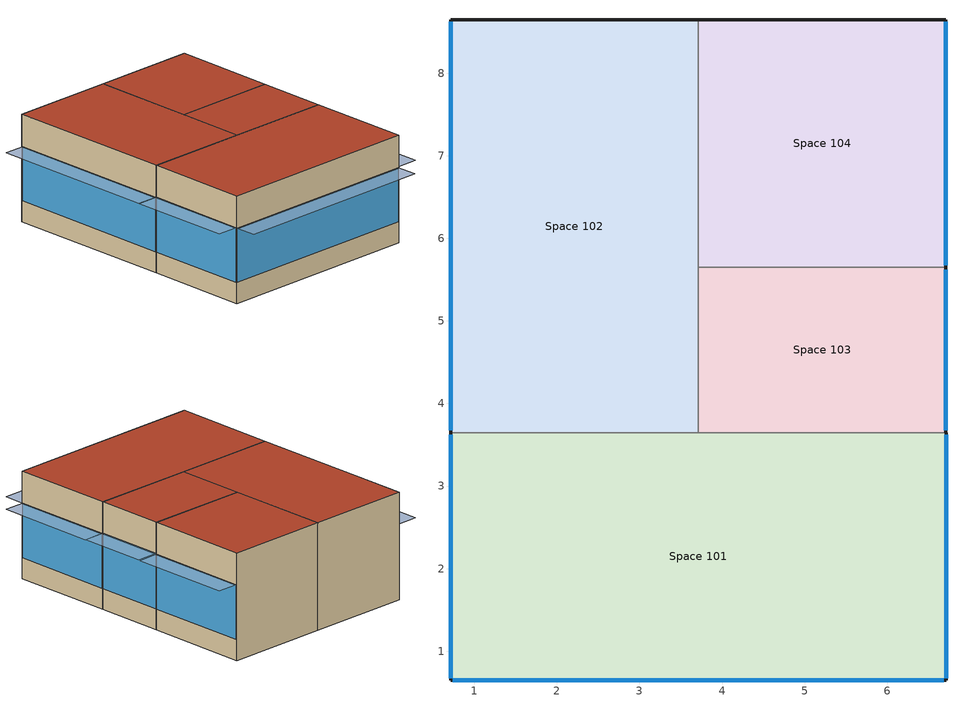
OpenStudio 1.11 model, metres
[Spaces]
Space 101
 floor ground: 6.71,3.65 6.71,0.65 0.71,0.65 0.71,3.65 z0
 wall outside: 0.71,3.65 0.71,0.65 6.71,0.65 6.71,3.65 z0:3.05
 wall to Space 102: 3.71,3.65 0.71,3.65 z0:3.05
 wall to Space 103: 6.71,3.65 3.71,3.65 z0:3.05
 window: 0.74,0.65 6.69,0.65 z0.6:2.14; 0.71,3.62 0.71,0.67 / 6.71,0.67 6.71,3.62 z0.6:2.15
 roof outside: 6.71,0.65 6.71,3.65 0.71,3.65 0.71,0.65 z3.05
Space 102
 floor ground: 3.71,8.65 3.71,3.65 0.71,3.65 0.71,8.65 z0
 wall outside: 3.71,8.65 0.71,8.65 0.71,3.65 z0:3.05
 wall to Space 104: 3.71,5.65 3.71,8.65 z0:3.05
 wall to Space 103: 3.71,3.65 3.71,5.65 z0:3.05
 window: 0.71,8.62 0.71,3.67 z0.6:2.14
 roof outside: 3.71,3.65 3.71,8.65 0.71,8.65 0.71,3.65 z3.05
Space 103
 floor ground: 6.71,5.65 6.71,3.65 3.71,3.65 3.71,5.65 z0
 wall outside: 6.71,3.65 6.71,5.65 z0:3.05
 wall to Space 104: 6.71,5.65 3.71,5.65 z0:3.05
 window: 6.71,3.67 6.71,5.62 z0.6:2.16
 roof outside: 6.71,3.65 6.71,5.65 3.71,5.65 3.71,3.65 z3.05
Space 104
 floor ground: 6.71,8.65 6.71,5.65 3.71,5.65 3.71,8.65 z0
 wall outside: 6.71,5.65 6.71,8.65 3.71,8.65 z0:3.05
 window: 6.71,5.67 6.71,8.62 z0.6:2.15
 roof outside: 6.71,5.65 6.71,8.65 3.71,8.65 3.71,5.65 z3.05
shading: 7.34,3.67 7.34,5.62 6.71,5.62 6.71,3.67 z2.16; 0.71,3.67 0.71,8.62 0.1,8.62 0.1,3.67 z2.14; 6.69,0.03 6.69,0.65 0.74,0.65 0.74,0.03 z2.14; 7.33,5.67 7.33,8.62 6.71,8.62 6.71,5.67 z2.15; 7.33,0.67 7.33,3.62 6.71,3.62 6.71,0.67 z2.15; 0.71,0.67 0.71,3.62 0.09,3.62 0.09,0.67 z2.15
[Building]
Building 1: Space Type=189.1-2009 - Office - OpenOffice - CZ4-8; Default Construction Set=189.1-2009 - CZ5 - Office
[Site]
Lecce: Latitude {deg}=40.23; Longitude {deg}=18.15; Time Zone {hr}=1; Elevation {m}=48
[ClimateZones]
Climate Zone Institution Name 1=ASHRAE; Climate Zone Document Name 1=ANSI/ASHRAE Standard 169; Climate Zone Document Year 1=2006; Climate Zone Institution Name 2=CEC; Climate Zone Document Name 2=California Climate Zone Descriptions; Climate Zone Document Year 2=1995
[SizingPeriod:DesignDay] Sky Clearness=0; Rain Indicator=0; Snow Indicator=0; Day of Month=21; Daylight Saving Time Indicator=0; Dry-Bulb Temperature Range Modifier Type=DefaultMultipliers
Name | Maximum Dry-Bulb Temperature {C} | Daily Dry-Bulb Temperature Range {deltaC} | Humidity Indicating Conditions at Maximum Dry-Bulb | Barometric Pressure {Pa} | Wind Speed {m/s} | Wind Direction {deg} | Month | Day Type | Humidity Indicating Type | Solar Model Indicator | ASHRAE Taub | ASHRAE Taud
Calgary Int'l Ann Clg .4% Condns Enth=>MDB | 25.6 | 12.3 | 52700 | 88963 | 4.6 | 160 | 7 | SummerDesignDay | Enthalpy | ASHRAETau | 0.341 | 2.408
Calgary Int'l Ann Clg .4% Condns WB=>MDB | 25.4 | 12.3 | 17.3 | 88963 | 4.6 | 160 | 7 | SummerDesignDay | Wetbulb | ASHRAETau | 0.341 | 2.408
Calgary Int'l Ann Htg Wind 99.6% Condns WS=>MCDB | 3.7 | 0 | 3.7 | 88963 | 14.1 | 0 | 1 | WinterDesignDay | Wetbulb | ASHRAEClearSky
Calgary Int'l Ann Clg .4% Condns DP=>MDB | 20.1 | 12.3 | 14.3 | 88963 | 4.6 | 160 | 7 | SummerDesignDay | Dewpoint | ASHRAETau | 0.341 | 2.408
Calgary Int'l Ann Htg 99.6% Condns DB | -29.1 | 0 | -29.1 | 88963 | 2.9 | 0 | 1 | WinterDesignDay | Wetbulb | ASHRAEClearSky
Calgary Int'l Ann Clg .4% Condns DB=>MWB | 28.6 | 12.3 | 15.7 | 88963 | 4.6 | 160 | 7 | SummerDesignDay | Wetbulb | ASHRAETau | 0.341 | 2.408
Calgary Int'l Ann Hum_n 99.6% Condns DP=>MCDB | -29 | 0 | -34.5 | 88963 | 2.9 | 0 | 1 | WinterDesignDay | Dewpoint | ASHRAEClearSky
BOGOTA Ann Htg 99.6% Condns DB | 2.8 | 0 | 2.8 | 74233 | 0.4 | 320 | 1 | WinterDesignDay | Wetbulb | ASHRAEClearSky
BOGOTA Ann Clg .4% Condns Enth=>MDB | 19.2 | 9.4 | 53600 | 74233 | 4.3 | 90 | 5 | SummerDesignDay | Enthalpy | ASHRAETau | 0.339 | 2.455
BOGOTA Ann Hum_n 99.6% Condns DP=>MCDB | 5.8 | 0 | 1.6 | 74233 | 0.4 | 320 | 1 | WinterDesignDay | Dewpoint | ASHRAEClearSky
BOGOTA Ann Htg Wind 99.6% Condns WS=>MCDB | 17.9 | 0 | 17.9 | 74233 | 10.8 | 320 | 1 | WinterDesignDay | Wetbulb | ASHRAEClearSky
BOGOTA Ann Clg .4% Condns DB=>MWB | 21.2 | 9.4 | 13.6 | 74233 | 4.3 | 90 | 5 | SummerDesignDay | Wetbulb | ASHRAETau | 0.339 | 2.455
BOGOTA Ann Clg .4% Condns DP=>MDB | 17 | 9.4 | 14.2 | 74233 | 4.3 | 90 | 5 | SummerDesignDay | Dewpoint | ASHRAETau | 0.339 | 2.455
BOGOTA Ann Clg .4% Condns WB=>MDB | 19 | 9.4 | 15.4 | 74233 | 4.3 | 90 | 5 | SummerDesignDay | Wetbulb | ASHRAETau | 0.339 | 2.455
Lecce Ann Clg .4% Condns DP=>MDB | 27.7 | 12.5 | 24.8 | 100750 | 4 | 30 | 7 | SummerDesignDay | Dewpoint | ASHRAETau | 0.462 | 2.014
Lecce Ann Hum_n 99.6% Condns DP=>MCDB | 4.6 | 0 | -4.9 | 100750 | 2.1 | 320 | 2 | WinterDesignDay | Dewpoint | ASHRAEClearSky
Lecce Ann Clg .4% Condns DB=>MWB | 35.2 | 12.5 | 23 | 100750 | 4 | 30 | 7 | SummerDesignDay | Wetbulb | ASHRAETau | 0.462 | 2.014
Lecce Ann Htg 99.6% Condns DB | -0.8 | 0 | -0.8 | 100750 | 2.1 | 320 | 2 | WinterDesignDay | Wetbulb | ASHRAEClearSky
Lecce Ann Htg Wind 99.6% Condns WS=>MCDB | 13 | 0 | 13 | 100750 | 15.7 | 320 | 2 | WinterDesignDay | Wetbulb | ASHRAEClearSky
Lecce Ann Clg .4% Condns Enth=>MDB | 31.2 | 12.5 | 79700 | 100750 | 4 | 30 | 7 | SummerDesignDay | Enthalpy | ASHRAETau | 0.462 | 2.014
Lecce Ann Clg .4% Condns WB=>MDB | 30.8 | 12.5 | 25.8 | 100750 | 4 | 30 | 7 | SummerDesignDay | Wetbulb | ASHRAETau | 0.462 | 2.014
[DefaultConstructionSet] Interior Partition Construction=Interior Partition
Name | Default Exterior Surface Constructions | Default Interior Surface Constructions | Default Ground Contact Surface Constructions | Default Exterior SubSurface Constructions | Default Interior SubSurface Constructions
189.1-2009 - CZ1 - Office | Default Surface Constructions 1 | Default Surface Constructions 2 | Default Surface Constructions 3 | Default Sub Surface Constructions 1 | Default Sub Surface Constructions 2
189.1-2009 - CZ5 - Office | Default Surface Constructions 13 | Default Surface Constructions 14 | Default Surface Constructions 15 | Default Sub Surface Constructions 9 | Default Sub Surface Constructions 10
[DefaultSurfaceConstructions]
Name | Floor Construction | Wall Construction | Roof Ceiling Construction
Default Surface Constructions 1 | ExtSlabCarpet 4in ClimateZone 1-8 | ASHRAE 189.1-2009 Ext Wall Modified LC | ASHRAE 189.1-2009 Ext Roof Modified LC
Default Surface Constructions 2; Default Surface Constructions 14 | Interior Floor | Interior Wall | Interior Ceiling
Default Surface Constructions 3; Default Surface Constructions 15 | ExtSlabCarpet 4in ClimateZone 1-8 | ExtSlabCarpet 4in ClimateZone 1-8 | ExtSlabCarpet 4in ClimateZone 1-8
Default Surface Constructions 13 | ExtSlabCarpet 4in ClimateZone 1-8 | ASHRAE 189.1-2009 ExtWall Mass ClimateZone 5 | ASHRAE 189.1-2009 ExtRoof IEAD ClimateZone 2-5
[Construction]
ExtSlabCarpet 4in ClimateZone 1-8: MAT-CC05 4 HW CONCRETE, CP02 CARPET PAD
Interior Floor: F16 Acoustic tile, F05 Ceiling air space resistance, M11 100mm lightweight concrete
Interior Wall: G01a 19mm gypsum board, F04 Wall air space resistance, G01a 19mm gypsum board
Interior Ceiling: M11 100mm lightweight concrete, F05 Ceiling air space resistance, F16 Acoustic tile
ASHRAE 189.1-2009 ExtWindow ClimateZone 1: Theoretical Glass [167]
Exterior Door: F08 Metal surface, I01 25mm insulation board
Interior Window: Clear 3mm
Interior Door; Interior Partition: G05 25mm wood
ASHRAE 189.1-2009 ExtRoof IEAD ClimateZone 2-5: Roof Membrane, Roof Insulation [21], Metal Decking
ASHRAE 189.1-2009 ExtWindow ClimateZone 4-5: Theoretical Glass [207]
ASHRAE 189.1-2009 ExtWall Mass ClimateZone 5: 1IN Stucco, 8IN Concrete HW, Wall Insulation [40], 1/2IN Gypsum
ASHRAE 189.1-2009 Ext Wall Modified LC: 32 IN Concrete HW LC, 1IN Stucco, Wall Insulation [44], 1/2IN Gypsum
ASHRAE 189.1-2009 Ext Roof Modified LC: Metal Roofing, Roof Membrane, Roof Insulation [21]
ASHRAE 189.1-2009 Ext Window ClimateZone LC: Theoretical Glass [221]
[Material] Thermal Absorptance=0.9
Name | Roughness | Thickness {m} | Conductivity {W/m-K} | Density {kg/m3} | Specific Heat {J/kg-K} | Solar Absorptance | Visible Absorptance
MAT-CC05 4 HW CONCRETE | Rough | 0.1016 | 1.311 | 2240 | 836.8 | 0.85 | 0.85
1IN Stucco | Smooth | 0.0253 | 0.6918 | 1858 | 837 | 0.92 | 0.92
8IN Concrete HW | MediumRough | 0.2033 | 1.7296 | 2243 | 837 | 0.65 | 0.65
1/2IN Gypsum | Smooth | 0.0127 | 0.16 | 784.9 | 830 | 0.4 | 0.4
Roof Membrane | VeryRough | 0.0095 | 0.16 | 1121.29 | 1460 | 0.7 | 0.7
Metal Decking; Metal Roofing | MediumSmooth | 0.0015 | 45.006 | 7680 | 418.4 | 0.6 | 0.6
F16 Acoustic tile | MediumSmooth | 0.0191 | 0.06 | 368 | 590 | 0.3 | 0.3
M11 100mm lightweight concrete | MediumRough | 0.1016 | 0.53 | 1280 | 840 | 0.5 | 0.5
G01a 19mm gypsum board | MediumSmooth | 0.019 | 0.16 | 800 | 1090 | 0.4 | 0.4
F08 Metal surface | Smooth | 0.0008 | 45.28 | 7824 | 500 | 0.7 | 0.7
I01 25mm insulation board | MediumRough | 0.0254 | 0.03 | 43 | 1210 | 0.6 | 0.6
G05 25mm wood | MediumSmooth | 0.0254 | 0.15 | 608 | 1630 | 0.5 | 0.5
Roof Insulation [21] | MediumRough | 0.2105 | 0.049 | 265 | 836.8 | 0.7 | 0.7
Wall Insulation [40] | MediumRough | 0.0794 | 0.0432 | 91 | 837 | 0.5 | 0.5
Wall Insulation [44] | MediumRough | 0.1104 | 0.0432 | 91 | 837 | 0.5 | 0.5
32 IN Concrete HW LC | Rough | 0.8033 | 1.7296 | 2243 | 837 | 0.65 | 0.65
[Material:NoMass]
CP02 CARPET PAD: Roughness=Smooth; Thermal Resistance {m2-K/W}=0.1; Thermal Absorptance=0.9; Solar Absorptance=0.8; Visible Absorptance=0.8
[Material:AirGap]
Name | Thermal Resistance {m2-K/W}
F05 Ceiling air space resistance | 0.18
F04 Wall air space resistance | 0.15
[DefaultSubSurfaceConstructions]
Name | Fixed Window Construction | Operable Window Construction | Door Construction | Tubular Daylight Dome Construction | Tubular Daylight Diffuser Construction
Default Sub Surface Constructions 1 | ASHRAE 189.1-2009 Ext Window ClimateZone LC | ASHRAE 189.1-2009 ExtWindow ClimateZone 1 | Exterior Door | Interior Window | Interior Window
Default Sub Surface Constructions 2; Default Sub Surface Constructions 10 | Interior Window | Interior Window | Interior Door
Default Sub Surface Constructions 9 | ASHRAE 189.1-2009 ExtWindow ClimateZone 4-5 | ASHRAE 189.1-2009 ExtWindow ClimateZone 4-5 | Exterior Door | Interior Window | Interior Window
[WindowMaterial:Glazing] Optical Data Type=SpectralAverage; Thickness {m}=0.003; Back Side Solar Reflectance at Normal Incidence=0; Back Side Visible Reflectance at Normal Incidence=0; Infrared Transmittance at Normal Incidence=0; Dirt Correction Factor for Solar and Visible Transmittance=1; Solar Diffusing=No
Name | Solar Transmittance at Normal Incidence | Front Side Solar Reflectance at Normal Incidence | Visible Transmittance at Normal Incidence | Front Side Visible Reflectance at Normal Incidence | Front Side Infrared Hemispherical Emissivity | Back Side Infrared Hemispherical Emissivity | Conductivity {W/m-K}
Theoretical Glass [167] | 0.2374 | 0.7126 | 0.2512 | 0.6988 | 0.985 | 0.985 | 2.1073
Clear 3mm | 0.837 | 0.075 | 0.898 | 0.081 | 0.84 | 0.84 | 0.9
Theoretical Glass [207] | 0.3311 | 0.6189 | 0.44 | 0.51 | 0.9 | 0.9 | 0.0133
Theoretical Glass [221] | 0.4296 | 0.5204 | 0.4503 | 0.4997 | 0.9 | 0.9 | 0.0089
[SpaceType] Standards Building Type=Office
Name | Default Schedule Set | Design Specification Outdoor Air Object | Standards Space Type
189.1-2009 - Office - BreakRoom - CZ1-3 | 189.1-2009 - Office - BreakRoom - CZ1-3 Schedule Set | 189.1-2009 - Office - BreakRoom - CZ1-3 Ventilation | BreakRoom
189.1-2009 - Office - ClosedOffice - CZ1-3 | 189.1-2009 - Office - ClosedOffice - CZ1-3 Schedule Set | 189.1-2009 - Office - ClosedOffice - CZ1-3 Ventilation | ClosedOffice
189.1-2009 - Office - Conference - CZ1-3 | 189.1-2009 - Office - Conference - CZ1-3 Schedule Set | 189.1-2009 - Office - Conference - CZ1-3 Ventilation | Conference
189.1-2009 - Office - Corridor - CZ1-3 | 189.1-2009 - Office - Corridor - CZ1-3 Schedule Set | 189.1-2009 - Office - Corridor - CZ1-3 Ventilation | Corridor
189.1-2009 - Office - OpenOffice - CZ4-8 | 189.1-2009 - Office - OpenOffice - CZ4-8 Schedule Set | 189.1-2009 - Office - OpenOffice - CZ4-8 Ventilation | OpenOffice
[DefaultScheduleSet] People Activity Level Schedule=Office Activity; Lighting Schedule=Office Bldg Light; Electric Equipment Schedule=Office Bldg Equip; Infiltration Schedule=Office Infil Quarter On
Name | Number of People Schedule
189.1-2009 - Office - BreakRoom - CZ1-3 Schedule Set; 189.1-2009 - Office - Conference - CZ1-3 Schedule Set | Office Misc Occ
189.1-2009 - Office - ClosedOffice - CZ1-3 Schedule Set; 189.1-2009 - Office - Corridor - CZ1-3 Schedule Set; 189.1-2009 - Office - OpenOffice - CZ4-8 Schedule Set | Office Work Occ
[Lights:Definition] Design Level Calculation Method=Watts/Area
Name | Watts per Space Floor Area {W/m2}
189.1-2009 - Office - BreakRoom - CZ1-3 Lights Definition | 11.625
189.1-2009 - Office - ClosedOffice - CZ1-3 Lights Definition; 189.1-2009 - Office - OpenOffice - CZ4-8 Lights Definition | 10.6563
189.1-2009 - Office - Conference - CZ1-3 Lights Definition | 12.5938
189.1-2009 - Office - Corridor - CZ1-3 Lights Definition | 4.84376
[Lights]
Name | Lights Definition | Space or SpaceType
189.1-2009 - Office - BreakRoom - CZ1-3 Lights | 189.1-2009 - Office - BreakRoom - CZ1-3 Lights Definition | 189.1-2009 - Office - BreakRoom - CZ1-3
189.1-2009 - Office - ClosedOffice - CZ1-3 Lights | 189.1-2009 - Office - ClosedOffice - CZ1-3 Lights Definition | 189.1-2009 - Office - ClosedOffice - CZ1-3
189.1-2009 - Office - Conference - CZ1-3 Lights | 189.1-2009 - Office - Conference - CZ1-3 Lights Definition | 189.1-2009 - Office - Conference - CZ1-3
189.1-2009 - Office - Corridor - CZ1-3 Lights | 189.1-2009 - Office - Corridor - CZ1-3 Lights Definition | 189.1-2009 - Office - Corridor - CZ1-3
189.1-2009 - Office - OpenOffice - CZ4-8 Lights | 189.1-2009 - Office - OpenOffice - CZ4-8 Lights Definition | 189.1-2009 - Office - OpenOffice - CZ4-8
[DesignSpecification:OutdoorAir] Outdoor Air Method=Sum
Name | Outdoor Air Flow per Person {m3/s-person} | Outdoor Air Flow per Floor Area {m3/s-m2}
189.1-2009 - Office - BreakRoom - CZ1-3 Ventilation | 0.00707921
189.1-2009 - Office - ClosedOffice - CZ1-3 Ventilation; 189.1-2009 - Office - Conference - CZ1-3 Ventilation; 189.1-2009 - Office - OpenOffice - CZ4-8 Ventilation | 0.00943895
189.1-2009 - Office - Corridor - CZ1-3 Ventilation |  | 0.000254
[People:Definition] Number of People Calculation Method=People/Area; Fraction Radiant=0.3
Name | People per Space Floor Area {person/m2}
189.1-2009 - Office - BreakRoom - CZ1-3 People Definition; 189.1-2009 - Office - Conference - CZ1-3 People Definition | 0.538196
189.1-2009 - Office - ClosedOffice - CZ1-3 People Definition | 0.0511286
189.1-2009 - Office - Corridor - CZ1-3 People Definition | 0.0107639
189.1-2009 - Office - OpenOffice - CZ4-8 People Definition | 0.0565105
[People]
Name | People Definition | Space or SpaceType
189.1-2009 - Office - BreakRoom - CZ1-3 People | 189.1-2009 - Office - BreakRoom - CZ1-3 People Definition | 189.1-2009 - Office - BreakRoom - CZ1-3
189.1-2009 - Office - ClosedOffice - CZ1-3 People | 189.1-2009 - Office - ClosedOffice - CZ1-3 People Definition | 189.1-2009 - Office - ClosedOffice - CZ1-3
189.1-2009 - Office - Conference - CZ1-3 People | 189.1-2009 - Office - Conference - CZ1-3 People Definition | 189.1-2009 - Office - Conference - CZ1-3
189.1-2009 - Office - Corridor - CZ1-3 People | 189.1-2009 - Office - Corridor - CZ1-3 People Definition | 189.1-2009 - Office - Corridor - CZ1-3
189.1-2009 - Office - OpenOffice - CZ4-8 People | 189.1-2009 - Office - OpenOffice - CZ4-8 People Definition | 189.1-2009 - Office - OpenOffice - CZ4-8
[SpaceInfiltration:DesignFlowRate] Design Flow Rate Calculation Method=Flow/ExteriorArea
Name | Space or SpaceType | Flow per Exterior Surface Area {m3/s-m2}
189.1-2009 - Office - BreakRoom - CZ1-3 Infiltration | 189.1-2009 - Office - BreakRoom - CZ1-3 | 0.00030226
189.1-2009 - Office - ClosedOffice - CZ1-3 Infiltration | 189.1-2009 - Office - ClosedOffice - CZ1-3 | 0.00030226
189.1-2009 - Office - Conference - CZ1-3 Infiltration | 189.1-2009 - Office - Conference - CZ1-3 | 0.00030226
189.1-2009 - Office - Corridor - CZ1-3 Infiltration | 189.1-2009 - Office - Corridor - CZ1-3 | 0.00030226
189.1-2009 - Office - OpenOffice - CZ4-8 Infiltration | 189.1-2009 - Office - OpenOffice - CZ4-8 | 0.000226568
[ElectricEquipment:Definition] Design Level Calculation Method=Watts/Area
Name | Watts per Space Floor Area {W/m2}
189.1-2009 - Office - BreakRoom - CZ1-3 Electric Equipment Definition | 48.007
189.1-2009 - Office - ClosedOffice - CZ1-3 Electric Equipment Definition | 6.8889
189.1-2009 - Office - Conference - CZ1-3 Electric Equipment Definition | 3.98265
189.1-2009 - Office - Corridor - CZ1-3 Electric Equipment Definition | 1.72223
189.1-2009 - Office - OpenOffice - CZ4-8 Electric Equipment Definition | 7.64238
[ElectricEquipment]
Name | Electric Equipment Definition | Space or SpaceType
189.1-2009 - Office - BreakRoom - CZ1-3 Electric Equipment | 189.1-2009 - Office - BreakRoom - CZ1-3 Electric Equipment Definition | 189.1-2009 - Office - BreakRoom - CZ1-3
189.1-2009 - Office - ClosedOffice - CZ1-3 Electric Equipment | 189.1-2009 - Office - ClosedOffice - CZ1-3 Electric Equipment Definition | 189.1-2009 - Office - ClosedOffice - CZ1-3
189.1-2009 - Office - Conference - CZ1-3 Electric Equipment | 189.1-2009 - Office - Conference - CZ1-3 Electric Equipment Definition | 189.1-2009 - Office - Conference - CZ1-3
189.1-2009 - Office - Corridor - CZ1-3 Electric Equipment | 189.1-2009 - Office - Corridor - CZ1-3 Electric Equipment Definition | 189.1-2009 - Office - Corridor - CZ1-3
189.1-2009 - Office - OpenOffice - CZ4-8 Electric Equipment | 189.1-2009 - Office - OpenOffice - CZ4-8 Electric Equipment Definition | 189.1-2009 - Office - OpenOffice - CZ4-8
[ThermostatSetpoint:DualSetpoint] Heating Setpoint Temperature Schedule=Medium Office HtgSetp; Cooling Setpoint Temperature Schedule=Medium Office ClgSetp
Thermal Zone 1 Thermostat; Thermal Zone 2 Thermostat; Thermal Zone 3 Thermostat; Thermal Zone 4 Thermostat
[BuildingStory]
Building Story 1: Nominal Z Coordinate {m}=0; Nominal Floor to Floor Height {m}=3.048
[Space] Default Construction Set=189.1-2009 - CZ1 - Office; Building Story=Building Story 1
Name | Space Type | Thermal Zone
Space 101 | 189.1-2009 - Office - Conference - CZ1-3 | Thermal Zone 1
Space 102 | 189.1-2009 - Office - ClosedOffice - CZ1-3 | Thermal Zone 2
Space 103 | 189.1-2009 - Office - Corridor - CZ1-3 | Thermal Zone 3
Space 104 | 189.1-2009 - Office - BreakRoom - CZ1-3 | Thermal Zone 4
[ThermalZone] Use Ideal Air Loads=Yes
Name | Thermostat
Thermal Zone 1 | Thermal Zone 1 Thermostat
Thermal Zone 2 | Thermal Zone 2 Thermostat
Thermal Zone 3 | Thermal Zone 3 Thermostat
Thermal Zone 4 | Thermal Zone 4 Thermostat
[Sizing:Zone] Zone Cooling Design Supply Air Temperature Input Method=SupplyAirTemperature; Zone Cooling Design Supply Air Temperature {C}=14; Zone Cooling Design Supply Air Temperature Difference {deltaC}=11.11; Zone Heating Design Supply Air Temperature Input Method=SupplyAirTemperature; Zone Heating Design Supply Air Temperature {C}=40; Zone Heating Design Supply Air Temperature Difference {deltaC}=11.11; Zone Cooling Design Supply Air Humidity Ratio {kg-H2O/kg-air}=0.0085; Zone Heating Design Supply Air Humidity Ratio {kg-H2O/kg-air}=0.008; Cooling Design Air Flow Method=DesignDay; Heating Design Air Flow Method=DesignDay; Account for Dedicated Outdoor Air System=No; Dedicated Outdoor Air System Control Strategy=NeutralSupplyAir; Dedicated Outdoor Air Low Setpoint Temperature for Design {C}=autosize; Dedicated Outdoor Air High Setpoint Temperature for Design {C}=autosize
Thermal Zone 1; Thermal Zone 2; Thermal Zone 3; Thermal Zone 4
[Schedule:Ruleset]
Name | Default Day Schedule | Summer Design Day Schedule | Winter Design Day Schedule
Office Bldg Light | Office Bldg Light Default Schedule | Office Bldg Light Summer Design Day | Office Bldg Light Winter Design Day
Office Misc Occ | Office Bldg Occ Default Schedule 1 | Office Bldg Occ Summer Design Day 1 | Office Bldg Occ Winter Design Day 1
Office Activity | Office Activity Default Schedule | Office Activity Summer Design Day | Office Activity Winter Design Day
Office Infil Quarter On | Office Infil Quarter On Default Schedule | Office Infil Quarter On Summer Design Day | Office Infil Quarter On Winter Design Day
Office Bldg Equip | Office Bldg Equip Default Schedule | Office Bldg Equip Summer Design Day | Office Bldg Equip Winter Design Day
Medium Office HtgSetp | Medium Office HtgSetp Default Schedule | Medium Office HtgSetp Summer Design Day | Medium Office HtgSetp Winter Design Day
Medium Office ClgSetp | Medium Office ClgSetp Default Schedule | Medium Office ClgSetp Summer Design Day | Medium Office ClgSetp Winter Design Day
Office Work Occ | Office Bldg Occ Default Schedule | Office Bldg Occ Summer Design Day | Office Bldg Occ Winter Design Day
[Schedule:Day]
Office Bldg Light Default Schedule: 5, 0, 0.05, 7, 0, 0.1, 8, 0, 0.3, 17, 0, 0.9, 18, 0, 0.7, 20, 0, 0.5, 22, 0, 0.3, 23, 0, 0.1, 24, 0, 0.05
Office Bldg Light Summer Design Day; Office Infil Quarter On Rule 1 Day Schedule; Office Bldg Equip Summer Design Day: 24, 0, 1
Office Bldg Light Winter Design Day; Office Bldg Occ Winter Design Day 1; Office Bldg Occ Rule 1 Day Schedule 1; Office Bldg Equip Winter Design Day; Office Bldg Occ Winter Design Day; Office Bldg Occ Rule 1 Day Schedule: 24, 0, 0
Office Bldg Light Rule 1 Day Schedule: 24, 0, 0.05
Office Bldg Light Rule 2 Day Schedule: 6, 0, 0.05, 8, 0, 0.1, 14, 0, 0.5, 17, 0, 0.15, 24, 0, 0.05
Office Bldg Occ Default Schedule 1: 6, 0, 0, 7, 0, 0.1, 8, 0, 0.2, 20, 0, 0.4, 22, 0, 0.1, 24, 0, 0.05
Office Bldg Occ Summer Design Day 1; Office Bldg Occ Summer Design Day: 6, 0, 0, 22, 0, 1, 24, 0, 0.05
Office Bldg Occ Rule 2 Day Schedule 1: 6, 0, 0, 8, 0, 0.1, 14, 0, 0.25, 17, 0, 0.1, 24, 0, 0
Office Activity Default Schedule: 5, 0, 73.1423, 6, 0, 81.3651, 24, 0, 73.1423
Office Activity Summer Design Day; Office Activity Winter Design Day: 24, 0, 132
Office Infil Quarter On Default Schedule; Office Infil Quarter On Summer Design Day: 6, 0, 1, 22, 0, 0.25, 24, 0, 1
Office Infil Quarter On Winter Design Day; Office Infil Quarter On Rule 2 Day Schedule: 6, 0, 1, 18, 0, 0.25, 24, 0, 1
Office Bldg Equip Default Schedule: 8, 0, 0.4, 12, 0, 0.9, 13, 0, 0.8, 17, 0, 0.9, 18, 0, 0.8, 20, 0, 0.6, 22, 0, 0.5, 24, 0, 0.4
Office Bldg Equip Rule 1 Day Schedule: 24, 0, 0.3
Office Bldg Equip Rule 2 Day Schedule: 6, 0, 0.3, 8, 0, 0.4, 14, 0, 0.5, 17, 0, 0.35, 24, 0, 0.3
Medium Office HtgSetp Default Schedule: 6, 0, 15.6, 22, 0, 21, 24, 0, 15.6
Medium Office HtgSetp Summer Design Day; Medium Office HtgSetp Rule 1 Day Schedule: 24, 0, 15.6
Medium Office HtgSetp Winter Design Day: 24, 0, 21
Medium Office HtgSetp Rule 2 Day Schedule: 6, 0, 15.6, 18, 0, 21, 24, 0, 15.6
Medium Office ClgSetp Default Schedule; Medium Office ClgSetp Summer Design Day: 6, 0, 26.7, 22, 0, 24, 24, 0, 26.7
Medium Office ClgSetp Winter Design Day; Medium Office ClgSetp Rule 1 Day Schedule: 24, 0, 26.7
Medium Office ClgSetp Rule 2 Day Schedule: 6, 0, 26.7, 18, 0, 24, 24, 0, 26.7
Office Bldg Occ Default Schedule: 6, 0, 0, 7, 0, 0.1, 8, 0, 0.2, 12, 0, 0.85, 13, 0, 0.5, 17, 0, 0.85, 18, 0, 0.7, 20, 0, 0.4, 22, 0, 0.1, 24, 0, 0.05
Office Bldg Occ Rule 2 Day Schedule: 6, 0, 0, 8, 0, 0.1, 14, 0, 0.4, 17, 0, 0.1, 24, 0, 0
[Schedule:Rule] Apply Monday=No; Apply Tuesday=No; Apply Wednesday=No; Apply Thursday=No; Apply Friday=No; Date Specification Type=DateRange; Start Month=1; Start Day=1; End Month=12; End Day=31
Name | Schedule Ruleset | Rule Order | Day Schedule | Apply Sunday | Apply Saturday
Office Bldg Light Rule 1 | Office Bldg Light | 0 | Office Bldg Light Rule 1 Day Schedule | Yes | No
Office Bldg Light Rule 2 | Office Bldg Light | 1 | Office Bldg Light Rule 2 Day Schedule | No | Yes
Office Misc Occ Rule 1 | Office Misc Occ | 0 | Office Bldg Occ Rule 1 Day Schedule 1 | Yes | No
Office Misc Occ Rule 2 | Office Misc Occ | 1 | Office Bldg Occ Rule 2 Day Schedule 1 | No | Yes
Office Infil Quarter On Rule 1 | Office Infil Quarter On | 0 | Office Infil Quarter On Rule 1 Day Schedule | Yes | No
Office Infil Quarter On Rule 2 | Office Infil Quarter On | 1 | Office Infil Quarter On Rule 2 Day Schedule | No | Yes
Office Bldg Equip Rule 1 | Office Bldg Equip | 0 | Office Bldg Equip Rule 1 Day Schedule | Yes | No
Office Bldg Equip Rule 2 | Office Bldg Equip | 1 | Office Bldg Equip Rule 2 Day Schedule | No | Yes
Medium Office HtgSetp Rule 1 | Medium Office HtgSetp | 0 | Medium Office HtgSetp Rule 1 Day Schedule | Yes | No
Medium Office HtgSetp Rule 2 | Medium Office HtgSetp | 1 | Medium Office HtgSetp Rule 2 Day Schedule | No | Yes
Medium Office ClgSetp Rule 1 | Medium Office ClgSetp | 0 | Medium Office ClgSetp Rule 1 Day Schedule | Yes | No
Medium Office ClgSetp Rule 2 | Medium Office ClgSetp | 1 | Medium Office ClgSetp Rule 2 Day Schedule | No | Yes
Office Work Occ Rule 1 | Office Work Occ | 0 | Office Bldg Occ Rule 1 Day Schedule | Yes | No
Office Work Occ Rule 2 | Office Work Occ | 1 | Office Bldg Occ Rule 2 Day Schedule | No | Yes
